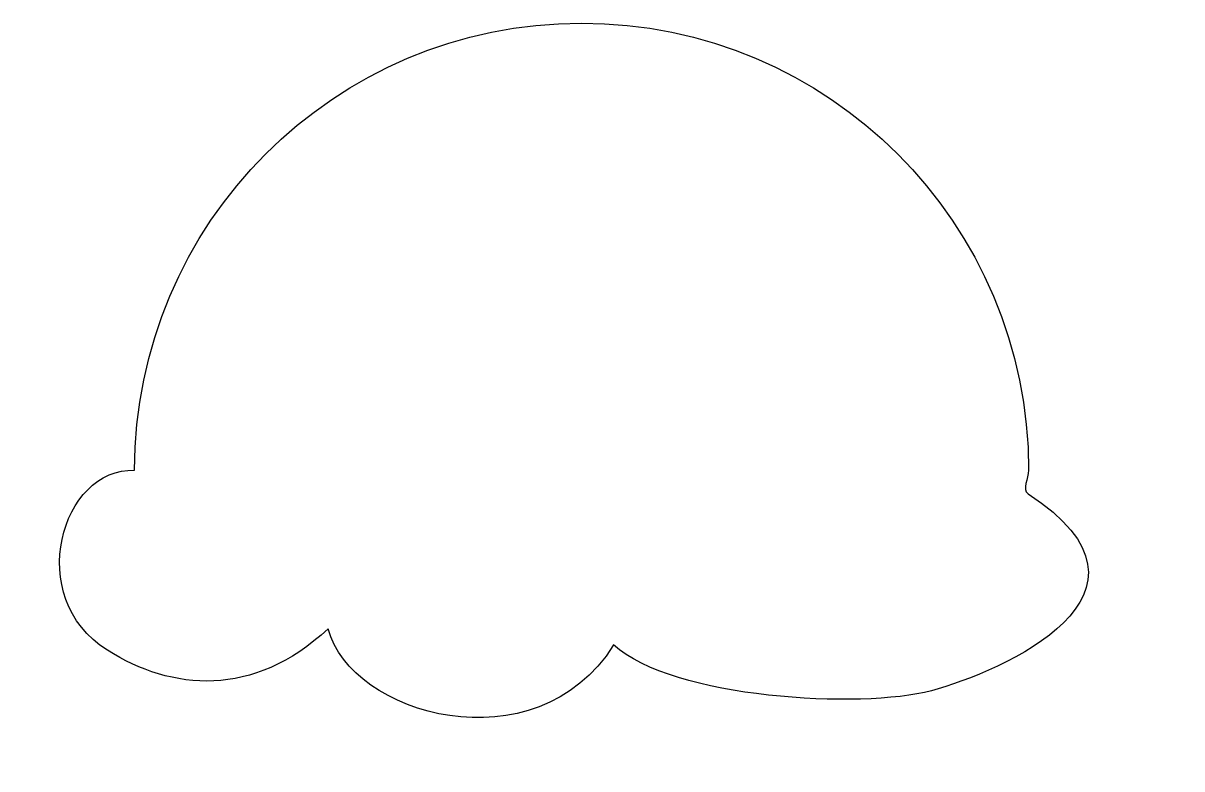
# Model space of a CAD drawing. Header units: centimetres. Extents: x -8.8 to 9.7, y -6.3 to 5.5.
import ezdxf

# ---------------------------------------------------------------- set-up
doc = ezdxf.new("R2010")
doc.units = ezdxf.units.CM
doc.header["$MEASUREMENT"] = 0
doc.layers.add('Camada 1', color=7, linetype='Continuous')

msp = doc.modelspace()

# ---------------------------------------------------------------- linework, layer by layer
at = {"layer": 'Camada 1'}
msp.add_open_spline([(7.22195, -1.96231), (7.11768, -1.89463), (7.23153, -1.71331), (7.23153, -1.58774), (7.23153, -1.58774), (7.23155, 2.33905), (4.04838, 5.52222), (0.12164, 5.52222), (0.12164, 5.52222), (-3.8051, 5.52222), (-6.98835, 2.33905), (-6.98835, -1.58776), (-6.98835, -1.58776), (-8.14945, -1.53759), (-8.76069, -3.6128), (-7.42131, -4.45), (-7.42131, -4.45), (-6.39335, -5.09251), (-5.10851, -5.22089), (-3.90923, -4.10731), (-3.90923, -4.10731), (-3.56652, -5.47796), (-0.61115, -6.33463), (0.63089, -4.36438), (0.63089, -4.36438), (1.57302, -5.22105), (4.57125, -5.39234), (5.68483, -5.09254), (5.68483, -5.09254), (6.79856, -4.79272), (9.66823, -3.5506), (7.22195, -1.96231)], degree=3, knots=[0, 0, 0, 0, 0.11111111, 0.11111111, 0.11111111, 0.11111111, 0.22222222, 0.22222222, 0.22222222, 0.22222222, 0.33333333, 0.33333333, 0.33333333, 0.33333333, 0.44444444, 0.44444444, 0.44444444, 0.44444444, 0.55555556, 0.55555556, 0.55555556, 0.55555556, 0.66666667, 0.66666667, 0.66666667, 0.66666667, 0.77777778, 0.77777778, 0.77777778, 0.77777778, 1, 1, 1, 1], dxfattribs=at)

doc.saveas('drawing.dxf')
